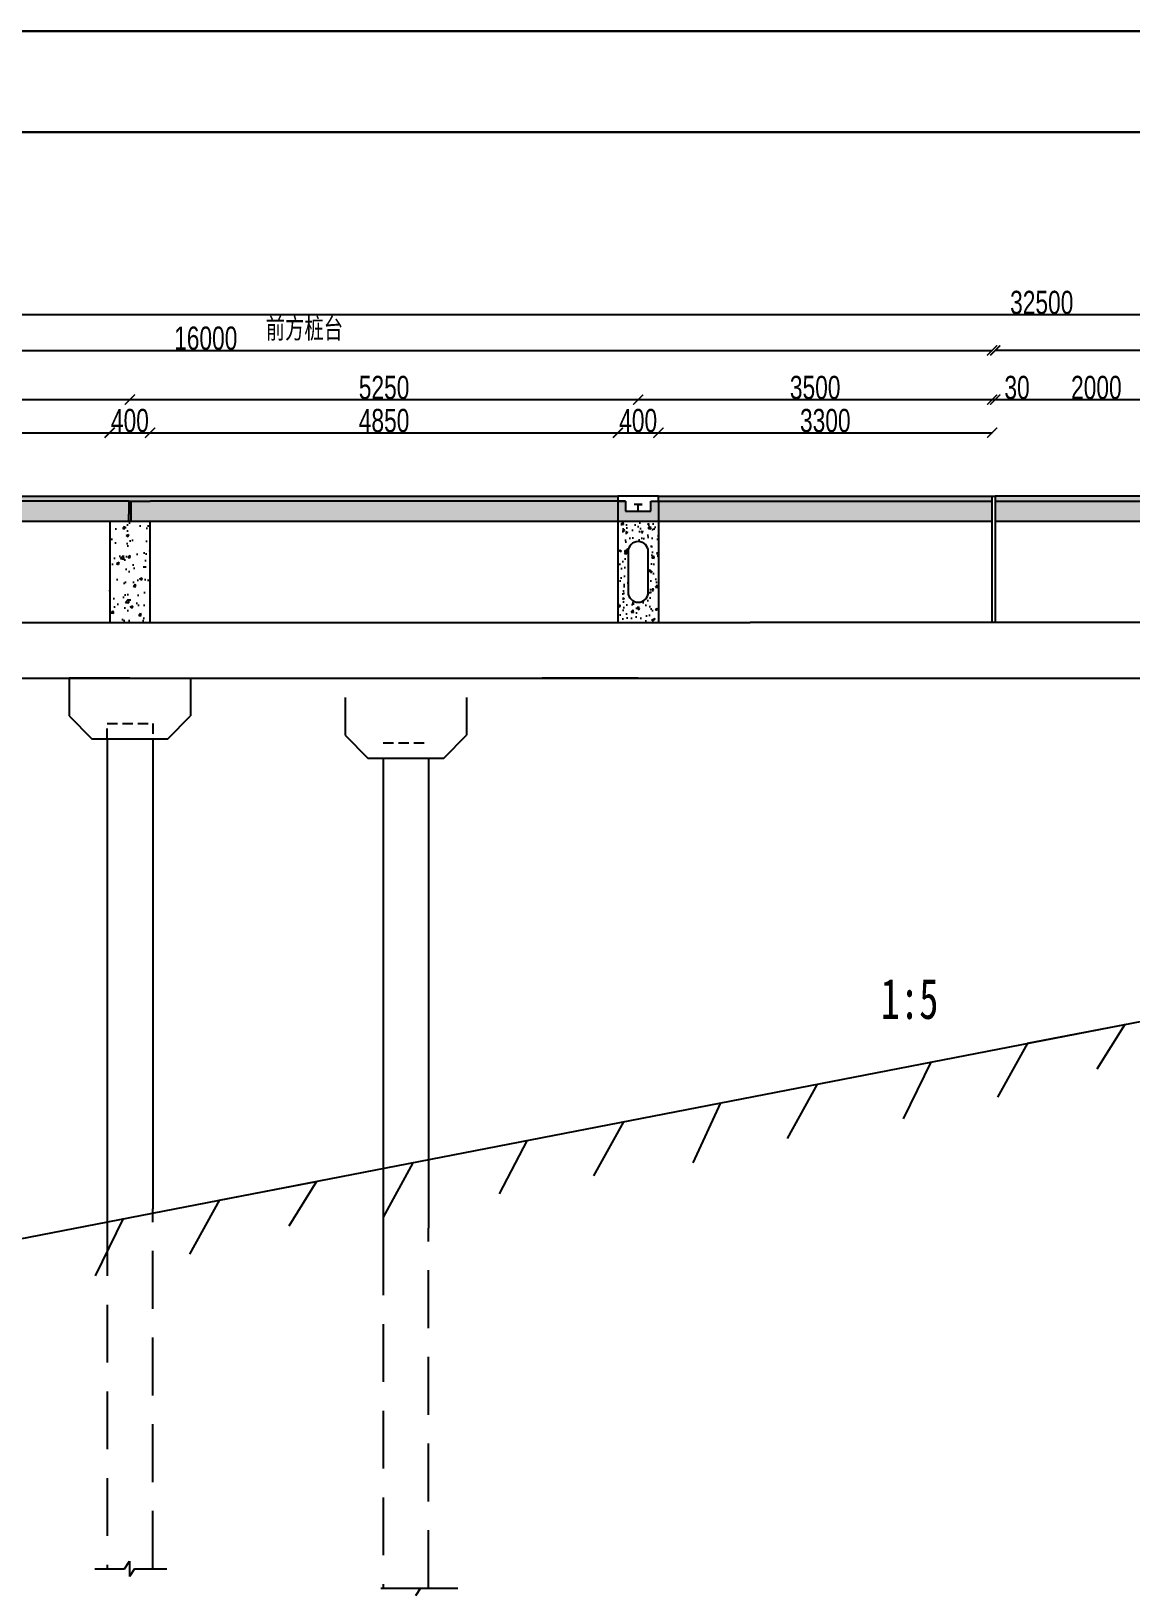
# Model space of a CAD drawing. Header units: millimetres. Extents: x 0 to 42000, y 0 to 29700.
# Drawn here: x 11014 to 21886, y 14286 to 29700 of the extents above; entities that cross this region are included whole.
import ezdxf

# ---------------------------------------------------------------- set-up
doc = ezdxf.new("R2010")
doc.units = ezdxf.units.MM
doc.linetypes.add('DASHED', pattern=[19.05, 12.7, -6.35])
doc.layers.add('外框线', color=7, linetype='Continuous', lineweight=30)
for name, color, linetype in [('普通线', 7, 'Continuous'), ('标准', 7, 'Continuous'), ('标注', 7, 'Continuous'), ('虚线', 7, 'DASHED')]:
    doc.layers.add(name, color=color, linetype=linetype)
doc.styles.get("Standard").update_dxf_attribs({"font": 'arial.ttf', "width": 0.7, "height": 230})
doc.dimstyles.get("Standard").update_dxf_attribs({"dimtxt": 230, "dimasz": 100, "dimexe": 0.18, "dimexo": 0.0625, "dimgap": 1, "dimtad": 1, "dimdec": 0, "dimzin": 0, "dimdsep": 46, "dimtxsty": 'Standard', "dimblk": 'ARCHTICK', "dimcen": 0.09, "dimse1": 1, "dimse2": 1, "dimadec": 0, "dimazin": 0, "dimtfac": 1, "dimtdec": 0, "dimtofl": 0, "dimtmove": 0, "dimatfit": 3, "dimfxl": 1, "dimtolj": 1, "dimtzin": 0, "dimarcsym": 0})
pattern_1 = [(50, (1152.42, 65.97), (182.18467, -15.9391), [19.05, -209.55]), (355, (1152.42, 65.97), (-35.2434, 191.05685), [15.24, -167.6406]), (100.45144, (1167.6, 64.64), (146.94125, 175.11775), [16.19, -178.09024]), (46.1842, (1152.42, 116.77), (271.079, -42.0423), [28.575, -314.325]), (96.63556, (1175, 113.27), (237.4041, 247.4261), [24.285, -267.1356]), (351.18415, (1152.42, 116.77), (237.4041, 247.4261), [22.86, -251.4597]), (21, (1177.82, 104.07), (151.6144, -102.2652), [19.05, -209.55]), (326, (1177.82, 104.07), (61.802, 184.188), [15.24, -167.64]), (71.45144, (1190.45, 95.55), (213.4164, 81.9228), [16.19, -178.0899]), (37.5, (1152.42, 65.97), (3.0886, 84.55504), [0, -165.608, 0, -170.18, 0, -168.275]), (7.5, (1152.42, 65.97), (66.81966, 100.18057), [0, -97.028, 0, -161.798, 0, -64.135]), (327.5, (1095.776, 65.97), (135.5906, -5.72874), [0, -63.5, 0, -198.12, 0, -262.89]), (317.5, (1070.38, 65.97), (148.12918, 25.4265), [0, -82.55, 0, -131.572, 0, -186.69])]
pattern_2 = [(50, (1152.42, 65.97), (273.277, -23.9086), [28.575, -314.325]), (355, (1152.42, 65.97), (-52.8651, 286.5853), [22.86, -251.4609]), (100.45144, (1175.2, 63.98), (220.4119, 262.6766), [24.285, -267.1354]), (46.1842, (1152.42, 142.17), (406.6186, -63.0635), [42.8625, -471.4875]), (96.6356, (1186.3, 136.9), (356.1062, 371.1392), [36.4275, -400.7034]), (351.1842, (1152.4, 142.17), (356.106, 371.139), [34.29, -377.1896]), (21, (1190.52, 123.12), (227.4216, -153.3978), [28.575, -314.325]), (326, (1190.52, 123.12), (92.703, 276.282), [22.86, -251.46]), (71.45144, (1209.47, 110.34), (320.1246, 122.8842), [24.285, -267.1349]), (37.5, (1152.42, 65.97), (4.6329, 126.83256), [0, -248.412, 0, -255.27, 0, -252.4125]), (7.5, (1152.42, 65.97), (100.2295, 150.27086), [0, -145.542, 0, -242.697, 0, -96.2025]), (327.5, (1067.46, 65.97), (203.3859, -8.59312), [0, -95.25, 0, -297.18, 0, -394.335]), (317.5, (1029.36, 65.97), (222.1938, 38.13974), [0, -123.825, 0, -197.358, 0, -280.035])]

# ---------------------------------------------------------------- blocks, each defined once
blk = doc.blocks.new('_ArchTick')
at = {"color": 0, "linetype": 'ByBlock', "const_width": 0.15}
blk.add_lwpolyline([(-0.5, -0.5), (0.5, 0.5)], dxfattribs=at)
blk = doc.blocks.new('*D7')
at = {"layer": 'Defpoints', "color": 0, "transparency": 16777216}
for p in [(11990, 26056), (6965, 25018), (11990, 25053)]:
    blk.add_point(p, dxfattribs=at)
at = {"layer": '标注', "color": 0, "lineweight": -2, "transparency": 16777216}
blk.add_line((6965, 26056), (11990, 26056), dxfattribs=at)
at = {"layer": '标注', "color": 0, "lineweight": -2, "transparency": 16777216, "xscale": 100, "yscale": 100, "zscale": 100, "rotation": 180}
blk.add_blockref('_ArchTick', (6965, 26056), dxfattribs=at)
at = {"layer": '标注', "color": 0, "lineweight": -2, "transparency": 16777216, "xscale": 100, "yscale": 100, "zscale": 100}
blk.add_blockref('_ArchTick', (11990, 26056), dxfattribs=at)
at = {"layer": '标注', "color": 0, "transparency": 16777216, "insert": (9478, 26175), "char_height": 230, "attachment_point": 5}
blk.add_mtext('\\A1;5250', dxfattribs=at)
blk = doc.blocks.new('*D8')
at = {"layer": 'Defpoints', "color": 0, "transparency": 16777216}
for p in [(17015, 26056), (11990, 25053), (17015, 25053)]:
    blk.add_point(p, dxfattribs=at)
at = {"layer": '标注', "color": 0, "lineweight": -2, "transparency": 16777216}
blk.add_line((11990, 26056), (17015, 26056), dxfattribs=at)
at = {"layer": '标注', "color": 0, "lineweight": -2, "transparency": 16777216, "xscale": 100, "yscale": 100, "zscale": 100, "rotation": 180}
blk.add_blockref('_ArchTick', (11990, 26056), dxfattribs=at)
at = {"layer": '标注', "color": 0, "lineweight": -2, "transparency": 16777216, "xscale": 100, "yscale": 100, "zscale": 100}
blk.add_blockref('_ArchTick', (17015, 26056), dxfattribs=at)
at = {"layer": '标注', "color": 0, "transparency": 16777216, "insert": (14503, 26175), "char_height": 230, "width": 449.08, "attachment_point": 5}
blk.add_mtext('\\A1;5250', dxfattribs=at)
blk = doc.blocks.new('*D9')
at = {"layer": 'Defpoints', "color": 0, "transparency": 16777216}
for p in [(20515, 26056), (17015, 25018), (20515, 25053)]:
    blk.add_point(p, dxfattribs=at)
at = {"layer": '标注', "color": 0, "lineweight": -2, "transparency": 16777216}
blk.add_line((17015, 26056), (20515, 26056), dxfattribs=at)
at = {"layer": '标注', "color": 0, "lineweight": -2, "transparency": 16777216, "xscale": 100, "yscale": 100, "zscale": 100, "rotation": 180}
blk.add_blockref('_ArchTick', (17015, 26056), dxfattribs=at)
at = {"layer": '标注', "color": 0, "lineweight": -2, "transparency": 16777216, "xscale": 100, "yscale": 100, "zscale": 100}
blk.add_blockref('_ArchTick', (20515, 26056), dxfattribs=at)
at = {"layer": '标注', "color": 0, "transparency": 16777216, "insert": (18765, 26175), "char_height": 230, "attachment_point": 5}
blk.add_mtext('\\A1;3500', dxfattribs=at)
blk = doc.blocks.new('*D11')
at = {"layer": 'Defpoints', "color": 0, "transparency": 16777216}
for p in [(7165, 25730), (11790, 25730), (11790, 25729)]:
    blk.add_point(p, dxfattribs=at)
at = {"layer": '标注', "color": 0, "lineweight": -2, "transparency": 16777216}
blk.add_line((7165, 25729), (11790, 25729), dxfattribs=at)
at = {"layer": '标注', "color": 0, "lineweight": -2, "transparency": 16777216, "xscale": 100, "yscale": 100, "zscale": 100, "rotation": 180}
blk.add_blockref('_ArchTick', (7165, 25729), dxfattribs=at)
at = {"layer": '标注', "color": 0, "lineweight": -2, "transparency": 16777216, "xscale": 100, "yscale": 100, "zscale": 100}
blk.add_blockref('_ArchTick', (11790, 25729), dxfattribs=at)
at = {"layer": '标注', "color": 0, "transparency": 16777216, "insert": (9478, 25848), "char_height": 230, "attachment_point": 5}
blk.add_mtext('\\A1;4850', dxfattribs=at)
blk = doc.blocks.new('*D12')
at = {"layer": 'Defpoints', "color": 0, "transparency": 16777216}
for p in [(11790, 25730), (12190, 25729), (12190, 25663)]:
    blk.add_point(p, dxfattribs=at)
at = {"layer": '标注', "color": 0, "lineweight": -2, "transparency": 16777216}
blk.add_line((11790, 25729), (12190, 25729), dxfattribs=at)
at = {"layer": '标注', "color": 0, "lineweight": -2, "transparency": 16777216, "xscale": 100, "yscale": 100, "zscale": 100, "rotation": 180}
blk.add_blockref('_ArchTick', (11790, 25729), dxfattribs=at)
at = {"layer": '标注', "color": 0, "lineweight": -2, "transparency": 16777216, "xscale": 100, "yscale": 100, "zscale": 100}
blk.add_blockref('_ArchTick', (12190, 25729), dxfattribs=at)
at = {"layer": '标注', "color": 0, "transparency": 16777216, "insert": (11990, 25848), "char_height": 230, "attachment_point": 5}
blk.add_mtext('\\A1;400', dxfattribs=at)
blk = doc.blocks.new('*D13')
at = {"layer": 'Defpoints', "color": 0, "transparency": 16777216}
for p in [(12190, 25663), (16815, 25729), (16815, 25463)]:
    blk.add_point(p, dxfattribs=at)
at = {"layer": '标注', "color": 0, "lineweight": -2, "transparency": 16777216}
blk.add_line((12190, 25729), (16815, 25729), dxfattribs=at)
at = {"layer": '标注', "color": 0, "lineweight": -2, "transparency": 16777216, "xscale": 100, "yscale": 100, "zscale": 100, "rotation": 180}
blk.add_blockref('_ArchTick', (12190, 25729), dxfattribs=at)
at = {"layer": '标注', "color": 0, "lineweight": -2, "transparency": 16777216, "xscale": 100, "yscale": 100, "zscale": 100}
blk.add_blockref('_ArchTick', (16815, 25729), dxfattribs=at)
at = {"layer": '标注', "color": 0, "transparency": 16777216, "insert": (14503, 25848), "char_height": 230, "attachment_point": 5}
blk.add_mtext('\\A1;4850', dxfattribs=at)
blk = doc.blocks.new('*D14')
at = {"layer": 'Defpoints', "color": 0, "transparency": 16777216}
for p in [(17215, 25729), (16815, 25463), (17215, 25463)]:
    blk.add_point(p, dxfattribs=at)
at = {"layer": '标注', "color": 0, "lineweight": -2, "transparency": 16777216}
blk.add_line((16815, 25729), (17215, 25729), dxfattribs=at)
at = {"layer": '标注', "color": 0, "lineweight": -2, "transparency": 16777216, "xscale": 100, "yscale": 100, "zscale": 100, "rotation": 180}
blk.add_blockref('_ArchTick', (16815, 25729), dxfattribs=at)
at = {"layer": '标注', "color": 0, "lineweight": -2, "transparency": 16777216, "xscale": 100, "yscale": 100, "zscale": 100}
blk.add_blockref('_ArchTick', (17215, 25729), dxfattribs=at)
at = {"layer": '标注', "color": 0, "transparency": 16777216, "insert": (17015, 25848), "char_height": 230, "attachment_point": 5}
blk.add_mtext('\\A1;400', dxfattribs=at)
blk = doc.blocks.new('*D17')
at = {"layer": 'Defpoints', "color": 0, "transparency": 16777216}
for p in [(20545, 26056), (20515, 25103), (20545, 25103)]:
    blk.add_point(p, dxfattribs=at)
at = {"layer": '标注', "color": 0, "lineweight": -2, "transparency": 16777216}
for p, q in [((20515, 26056), (20545, 26056)), ((20545, 26056), (20877, 26056))]:
    blk.add_line(p, q, dxfattribs=at)
at = {"layer": '标注', "color": 0, "lineweight": -2, "transparency": 16777216, "xscale": 100, "yscale": 100, "zscale": 100, "rotation": 180}
blk.add_blockref('_ArchTick', (20515, 26056), dxfattribs=at)
at = {"layer": '标注', "color": 0, "lineweight": -2, "transparency": 16777216, "xscale": 100, "yscale": 100, "zscale": 100}
blk.add_blockref('_ArchTick', (20545, 26056), dxfattribs=at)
at = {"layer": '标注', "color": 0, "transparency": 16777216, "insert": (20761, 26175), "char_height": 230, "attachment_point": 5}
blk.add_mtext('\\A1;30', dxfattribs=at)
blk = doc.blocks.new('*D18')
at = {"layer": 'Defpoints', "color": 0, "transparency": 16777216}
for p in [(22545, 26056), (20545, 23303), (22545, 23303)]:
    blk.add_point(p, dxfattribs=at)
at = {"layer": '标注', "color": 0, "lineweight": -2, "transparency": 16777216}
blk.add_line((20545, 26056), (22545, 26056), dxfattribs=at)
at = {"layer": '标注', "color": 0, "lineweight": -2, "transparency": 16777216, "xscale": 100, "yscale": 100, "zscale": 100, "rotation": 180}
blk.add_blockref('_ArchTick', (20545, 26056), dxfattribs=at)
at = {"layer": '标注', "color": 0, "lineweight": -2, "transparency": 16777216, "xscale": 100, "yscale": 100, "zscale": 100}
blk.add_blockref('_ArchTick', (22545, 26056), dxfattribs=at)
at = {"layer": '标注', "color": 0, "transparency": 16777216, "insert": (21545, 26175), "char_height": 230, "attachment_point": 5}
blk.add_mtext('\\A1;2000', dxfattribs=at)
blk = doc.blocks.new('*D26')
at = {"layer": 'Defpoints', "color": 0, "transparency": 16777216}
for p in [(37045, 26898), (4965, 25103), (37045, 25103)]:
    blk.add_point(p, dxfattribs=at)
at = {"layer": '标注', "color": 0, "lineweight": -2, "transparency": 16777216}
blk.add_line((4965, 26898), (37045, 26898), dxfattribs=at)
at = {"layer": '标注', "color": 0, "lineweight": -2, "transparency": 16777216, "xscale": 100, "yscale": 100, "zscale": 100, "rotation": 180}
blk.add_blockref('_ArchTick', (4965, 26898), dxfattribs=at)
at = {"layer": '标注', "color": 0, "lineweight": -2, "transparency": 16777216, "xscale": 100, "yscale": 100, "zscale": 100}
blk.add_blockref('_ArchTick', (37045, 26898), dxfattribs=at)
at = {"layer": '标注', "color": 0, "transparency": 16777216, "insert": (21005, 27016), "char_height": 230, "attachment_point": 5}
blk.add_mtext('\\A1;32500', dxfattribs=at)
blk = doc.blocks.new('*D99')
at = {"layer": 'Defpoints', "color": 0, "transparency": 16777216}
for p in [(20545, 26543), (20545, 26396), (37045, 26396)]:
    blk.add_point(p, dxfattribs=at)
at = {"layer": '标准', "color": 0, "lineweight": -2, "transparency": 16777216}
blk.add_line((37045, 26543), (20545, 26543), dxfattribs=at)
at = {"layer": '标准', "color": 0, "lineweight": -2, "transparency": 16777216, "xscale": 100, "yscale": 100, "zscale": 100, "rotation": 180}
blk.add_blockref('_ArchTick', (20545, 26543), dxfattribs=at)
at = {"layer": '标准', "color": 0, "lineweight": -2, "transparency": 16777216, "xscale": 100, "yscale": 100, "zscale": 100}
blk.add_blockref('_ArchTick', (37045, 26543), dxfattribs=at)
at = {"layer": '标准', "color": 0, "transparency": 16777216, "insert": (28795, 26662), "char_height": 230, "attachment_point": 5}
blk.add_mtext('\\A1;16500', dxfattribs=at)
blk = doc.blocks.new('*D100')
at = {"layer": 'Defpoints', "color": 0, "transparency": 16777216}
for p in [(20515, 26543), (4965, 26440), (20515, 26440)]:
    blk.add_point(p, dxfattribs=at)
at = {"layer": '标准', "color": 0, "lineweight": -2, "transparency": 16777216}
blk.add_line((4965, 26543), (20515, 26543), dxfattribs=at)
at = {"layer": '标准', "color": 0, "lineweight": -2, "transparency": 16777216, "xscale": 100, "yscale": 100, "zscale": 100, "rotation": 180}
blk.add_blockref('_ArchTick', (4965, 26543), dxfattribs=at)
at = {"layer": '标准', "color": 0, "lineweight": -2, "transparency": 16777216, "xscale": 100, "yscale": 100, "zscale": 100}
blk.add_blockref('_ArchTick', (20515, 26543), dxfattribs=at)
at = {"layer": '标准', "color": 0, "transparency": 16777216, "insert": (12740, 26662), "char_height": 230, "attachment_point": 5}
blk.add_mtext('\\A1;16000', dxfattribs=at)
blk = doc.blocks.new('*D101')
at = {"layer": 'Defpoints', "color": 0, "transparency": 16777216}
for p in [(17215, 25729), (20515, 25729), (20515, 25729)]:
    blk.add_point(p, dxfattribs=at)
at = {"layer": '标准', "color": 0, "lineweight": -2, "transparency": 16777216}
blk.add_line((17215, 25729), (20515, 25729), dxfattribs=at)
at = {"layer": '标准', "color": 0, "lineweight": -2, "transparency": 16777216, "xscale": 100, "yscale": 100, "zscale": 100, "rotation": 180}
blk.add_blockref('_ArchTick', (17215, 25729), dxfattribs=at)
at = {"layer": '标准', "color": 0, "lineweight": -2, "transparency": 16777216, "xscale": 100, "yscale": 100, "zscale": 100}
blk.add_blockref('_ArchTick', (20515, 25729), dxfattribs=at)
at = {"layer": '标准', "color": 0, "transparency": 16777216, "insert": (18865, 25848), "char_height": 230, "attachment_point": 5}
blk.add_mtext('\\A1;3300', dxfattribs=at)

msp = doc.modelspace()

# ---------------------------------------------------------------- hatches: boundary and pattern name
at = {"layer": '普通线'}
h = msp.add_hatch(dxfattribs=at)
h.set_pattern_fill('AR-CONC', color=256, scale=1.5)
h.set_pattern_definition(pattern_2)
h.paths.add_polyline_path([(6765.2, 25052.7), (5115.2, 25052.7), (5115.2, 24902.7), (5265.2, 24902.7), (6765.2, 24902.7)])
h.paths.add_polyline_path([(11790.2, 25052.7), (7165.2, 25052.7), (7165.2, 24852.7), (11790.2, 24852.7)])
h.paths.add_polyline_path([(16815.2, 25052.7), (12190.2, 25052.7), (12190.2, 24852.7), (16815.2, 24852.7)])
h.paths.add_polyline_path([(20515.2, 25052.7), (17215.2, 25052.7), (17215.2, 24852.7), (20515.2, 24852.7)])
h.paths.add_polyline_path([(37045.2, 25052.7), (20545.2, 25052.7), (20545.2, 24852.7), (37045.2, 24852.7)])
h.paths.add_polyline_path([(6315.2, 24902.7), (6215.2, 24902.7), (6215.2, 23852.7), (6315.2, 23852.7)])
h = msp.add_hatch(dxfattribs=at)
h.set_pattern_fill('AR-CONC', color=256, scale=1.5)
h.set_pattern_definition(pattern_2)
h.paths.add_polyline_path([(7165.2, 25052.7), (7090.2, 25052.7), (7090.2, 24952.7), (6840.2, 24952.7), (6840.2, 25052.7), (6765.2, 25052.7), (6765.2, 24852.7), (7165.2, 24852.7)])
h.paths.add_polyline_path([(12190.2, 25052.7), (11990.2, 25052.7), (11790.2, 25052.7), (11790.2, 24852.7), (11990.2, 24852.7), (12190.2, 24852.7)])
h.paths.add_polyline_path([(17215.2, 25052.7), (17140.2, 25052.7), (17140.2, 24952.7), (16890.2, 24952.7), (16890.2, 25052.7), (16815.2, 25052.7), (16815.2, 24852.7), (17215.2, 24852.7)])
h = msp.add_hatch(dxfattribs=at)
h.set_pattern_fill('AR-CONC', color=256)
h.set_pattern_definition(pattern_1)
h.paths.add_polyline_path([(12190.2, 25102.7), (7165.2, 25102.7), (7165.2, 25052.7), (12190.2, 25052.7)])
h = msp.add_hatch(dxfattribs=at)
h.set_pattern_fill('AR-CONC', color=256)
h.set_pattern_definition(pattern_1)
h.paths.add_polyline_path([(16815.2, 25102.7), (12190.2, 25102.7), (12190.2, 25052.7), (16815.2, 25052.7)])
h.paths.add_polyline_path([(20515.2, 25102.7), (17215.2, 25102.7), (17215.2, 25052.7), (20515.2, 25052.7)])
h = msp.add_hatch(dxfattribs=at)
h.set_pattern_fill('AR-CONC', color=256)
h.set_pattern_definition(pattern_1)
h.paths.add_polyline_path([(37045.2, 25102.7), (20545.2, 25102.7), (20545.2, 25052.7), (37045.2, 25052.7)])
h = msp.add_hatch(dxfattribs=at)
h.set_pattern_fill('AR-CONC', color=256, scale=1.5)
h.set_pattern_definition(pattern_2)
h.paths.add_polyline_path([(12190.2, 24852.7), (11990.2, 24852.7), (11790.2, 24852.7), (11790.2, 23852.7), (12190.2, 23852.7)])
h = msp.add_hatch(dxfattribs=at)
h.set_pattern_fill('AR-CONC', color=256)
h.set_pattern_definition([(50, (11202.42, 65.97), (182.1847, -15.9391), [19.05, -209.55]), (355, (11202.42, 65.97), (-35.2434, 191.0568), [15.24, -167.6406]), (100.45144, (11217.6, 64.64), (146.9412, 175.1178), [16.19, -178.0902]), (46.1842, (11202.42, 116.77), (271.079, -42.0423), [28.575, -314.325]), (96.6356, (11225, 113.27), (237.404, 247.426), [24.285, -267.1356]), (351.1842, (11202.42, 116.77), (237.404, 247.426), [22.86, -251.4597]), (21, (11227.82, 104.07), (151.6144, -102.2652), [19.05, -209.55]), (326, (11227.82, 104.07), (61.802, 184.188), [15.24, -167.64]), (71.45144, (11240.45, 95.55), (213.4164, 81.9228), [16.19, -178.09]), (37.5, (11202.42, 65.97), (3.0886, 84.55504), [0, -165.608, 0, -170.18, 0, -168.275]), (7.5, (11202.42, 65.97), (66.81966, 100.18057), [0, -97.028, 0, -161.798, 0, -64.135]), (327.5, (11145.776, 65.97), (135.5906, -5.72874), [0, -63.5, 0, -198.12, 0, -262.89]), (317.5, (11120.38, 65.97), (148.1292, 25.4265), [0, -82.55, 0, -131.572, 0, -186.69])])
h.paths.add_polyline_path([(17215.2, 24852.7), (16815.2, 24852.7), (16815.2, 24552.7), (16815.2, 23852.7), (17215.2, 23852.7)])
h.paths.add_polyline_path([(17115.2, 24552.7), (17115.2, 24152.7, -1), (16915.2, 24152.7), (16915.2, 24552.7, -1)], flags=16)

# ---------------------------------------------------------------- linework, layer by layer
at = {"layer": '外框线'}
for p, q in [((42000, 29700), (0, 29700)), ((1000, 28700), (41000, 28700))]:
    msp.add_line(p, q, dxfattribs=at)
at = {"layer": '普通线'}
for p, q in [((7165.2, 25102.7), (11790.2, 25102.7)), ((11980.2, 25052.7), (7165.2, 25052.7)), ((11790.2, 25102.7), (12190.2, 25102.7)), ((11980.2, 25052.7), (11980.2, 24982.7)), ((11980.2, 25052.7), (12000.2, 25052.7)), ((11980.2, 24982.7), (11980.2, 24922.7)), ((12000.2, 25052.7), (12190.2, 25052.7)), ((12000.2, 25052.7), (12000.2, 24982.7)), ((12000.2, 24982.7), (12000.2, 24922.7)), ((12190.2, 25102.7), (16815.2, 25102.7)), ((16815.2, 25052.7), (12190.2, 25052.7)), ((16815.2, 25102.7), (16815.2, 25052.7)), ((16815.2, 25052.7), (16890.2, 25052.7)), ((16890.2, 25052.7), (16815.2, 25052.7)), ((16815.2, 25052.7), (16815.2, 23852.7)), ((16815.2, 25052.7), (16815.2, 24852.7)), ((16890.2, 25052.7), (16890.2, 24952.7)), ((17055.2, 25017.7), (16975.2, 25017.7)), ((17015.2, 24952.7), (17015.2, 25017.7)), ((17015.2, 25017.7), (17055.2, 25017.7)), ((17140.2, 24952.7), (17140.2, 25052.7)), ((17140.2, 25052.7), (17215.2, 25052.7)), ((17215.2, 25052.7), (17215.2, 25102.7)), ((17215.2, 25102.7), (20515.2, 25102.7)), ((17215.2, 25052.7), (17215.2, 23852.7)), ((17215.2, 25052.7), (20515.2, 25052.7)), ((20515.2, 23852.7), (20515.2, 25102.7)), ((37045.2, 25102.7), (20545.2, 25102.7)), ((20545.2, 25052.7), (22555.2, 25052.7)), ((7165.2, 24852.7), (11980.2, 24852.7)), ((11790.2, 24852.7), (11790.2, 23852.7)), ((11980.2, 24852.7), (11980.2, 24922.7)), ((11980.2, 24852.7), (12000.2, 24852.7)), ((12000.2, 24922.7), (12000.2, 24852.7)), ((12000.2, 24852.7), (12190.2, 24852.7)), ((12190.2, 23852.7), (12190.2, 24852.7)), ((12190.2, 24852.7), (17215.2, 24852.7)), ((16815.2, 24852.7), (17215.2, 24852.7)), ((16815.2, 24852.7), (16815.2, 24552.7)), ((16890.2, 24952.7), (17140.2, 24952.7)), ((17215.2, 24852.7), (20515.2, 24852.7)), ((20545.2, 24852.7), (22535.2, 24852.7)), ((16915.2, 24552.7), (16915.2, 24152.7)), ((17115.2, 24152.7), (17115.2, 24552.7)), ((9134.7, 23852.7), (11790.2, 23852.7)), ((11790.2, 23852.7), (12190.2, 23852.7)), ((11990.2, 23852.7), (17215.2, 23852.7)), ((17215.2, 23852.7), (18122.4, 23852.7)), ((37045.2, 23852.7), (18122.4, 23852.7)), ((9217.7, 23302.7), (11990.2, 23302.7)), ((11990.2, 23302.7), (11390.2, 23302.7)), ((11390.2, 23302.7), (11390.2, 22927.7)), ((11990.2, 23302.7), (12190.2, 23302.7)), ((11990.2, 23302.7), (12590.2, 23302.7)), ((12190.2, 23302.7), (14581, 23302.7)), ((12590.2, 23302.7), (12590.2, 22927.7)), ((14581, 23302.7), (18122.4, 23302.7)), ((17015.2, 23302.7), (16065.2, 23302.7)), ((17015.2, 23302.7), (17965.2, 23302.7)), ((17015.2, 23302.7), (20545.2, 23302.7)), ((20545.2, 23302.7), (37045.2, 23302.7)), ((14118.4, 23111.4), (14118.4, 22736.4)), ((15318.4, 23111.4), (15318.4, 22736.4)), ((4965.2, 16602.7), (37045.2, 22832.8)), ((11390.2, 22927.7), (11615.2, 22702.7)), ((12365.2, 22702.7), (12590.2, 22927.7)), ((11615.2, 22702.7), (12365.2, 22702.7)), ((11765.2, 22702.7), (11765.2, 17962.7)), ((12215.2, 22702.7), (12215.2, 18052.7)), ((14118.4, 22736.4), (14343.4, 22511.4)), ((15093.4, 22511.4), (15318.4, 22736.4)), ((14343.4, 22511.4), (15093.4, 22511.4)), ((14493.4, 22511.4), (14493.4, 17771.4)), ((14943.4, 22511.4), (14943.4, 17861.4)), ((11644.1, 14494.1), (11935.2, 14494.1)), ((11765.2, 14494.1), (11935.2, 14494.1)), ((11935.2, 14494.1), (11985.2, 14568.9)), ((11935.2, 14494.1), (11985.2, 14568.9)), ((11985.2, 14568.9), (11985.2, 14418.9)), ((11985.2, 14568.9), (11985.2, 14418.9)), ((12035.2, 14494.3), (11985.2, 14418.9)), ((12035.2, 14494.3), (11985.2, 14418.9)), ((12035.1, 14494.1), (12215.2, 14494.1)), ((12035.1, 14494.1), (12355.4, 14494.1)), ((14472.1, 14302.7), (14763.2, 14302.7)), ((14763.2, 14302.7), (15083.5, 14302.7)), ((14863.2, 14303), (14813.2, 14227.6)), ((14863, 14302.7), (15231.1, 14302.7))]:
    msp.add_line(p, q, dxfattribs=at)
for centre, start, end in [((17015.2, 24552.7), 0, 180), ((17015.2, 24152.7), 180, 0)]:
    msp.add_arc(centre, 100, start, end, dxfattribs=at)
at = {"layer": '标准'}
for p, q in [((17215.2, 25102.7), (16815.2, 25102.7)), ((20515.2, 25102.7), (20545.2, 25102.7)), ((20545.2, 25102.7), (20545.2, 23852.7))]:
    msp.add_line(p, q, dxfattribs=at)
at = {"layer": '标注'}
for p, q in [((20863.5, 19693), (21826, 19877.3)), ((21826, 19877.3), (21550.7, 19435.8)), ((20863.5, 19693), (20567.8, 19156.5)), ((19911, 19509.6), (19635.7, 18942.8)), ((18783.1, 19285.2), (18487.4, 18748.8)), ((17830.6, 19101.9), (17555.3, 18509.3)), ((16868.5, 18915.5), (16572.8, 18379)), ((15916, 18732.1), (15640.7, 18203.1)), ((14788.1, 18507.7), (14492.4, 17971.3)), ((12873.4, 18138.5), (13835.6, 18324.4)), ((13835.6, 18324.4), (13560.3, 17882.8)), ((12875.7, 18142.7), (12580, 17606.3)), ((11923.2, 17959.3), (11647.9, 17392.5))]:
    msp.add_line(p, q, dxfattribs=at)
at = {"layer": '虚线', "ltscale": 8}
for p, q in [((11765.2, 22702.7), (11765.2, 22852.7)), ((11765.2, 22852.7), (12215.2, 22852.7)), ((12215.2, 22852.7), (12215.2, 22702.7)), ((14493.4, 22661.4), (14943.4, 22661.4))]:
    msp.add_line(p, q, dxfattribs=at)
at = {"layer": '虚线', "ltscale": 45}
for p, q in [((12215.2, 14494.1), (12215.2, 18052.7)), ((11765.2, 17962.7), (11765.2, 14494.1)), ((14493.4, 17771.4), (14493.4, 14302.7)), ((14943.4, 14302.7), (14943.4, 17861.4))]:
    msp.add_line(p, q, dxfattribs=at)

# ---------------------------------------------------------------- texts
at = {"layer": '标注', "attachment_point": 1}
for s, insert, char_height in [('{\\fFangSong|b1|i0|c134|p49;前方桩台}', (13333.3, 26860.1), 200), ('{\\fFangSong|b1|i0|c134|p49;1:5}', (19412.6, 20331.7), 400)]:
    msp.add_mtext_dynamic_manual_height_columns(s, width=1806.12, gutter_width=750, heights=[0], dxfattribs=dict(at, insert=insert, char_height=char_height))

# ---------------------------------------------------------------- dimensions: what is measured, and where the dimension line sits
at = {"layer": '标准'}
dim = msp.add_linear_dim(base=(20515.2, 26543.5), p1=(4965.2, 26440.4), p2=(20515.2, 26440.4), text='16000', dimstyle='Standard', dxfattribs=at)
dim.commit()
dim.dimension.update_dxf_attribs({"geometry": '*D100', "text_midpoint": (12740.2, 26661.9)})
for base, p1, p2, picture, middle in [((20545.2, 26543.5), (37045.2, 26396.1), (20545.2, 26396.1), '*D99', (28795.2, 26661.9)), ((20515.2, 25729.4), (17215.2, 25729.4), (20515.2, 25729.4), '*D101', (18865.2, 25847.9))]:
    dim = msp.add_linear_dim(base=base, p1=p1, p2=p2, dimstyle='Standard', dxfattribs=at)
    dim.commit()
    dim.dimension.update_dxf_attribs({"geometry": picture, "text_midpoint": middle})
at = {"layer": '标注'}
for base, p1, p2, text, picture, middle in [((37045.2, 26897.8), (4965.2, 25102.7), (37045.2, 25102.7), '32500', '*D26', (21005.2, 27016.3)), ((11990.2, 26056.2), (6965.2, 25017.7), (11990.2, 25052.7), '5250', '*D7', (9477.7, 26174.7)), ((17015.2, 26056.2), (11990.2, 25052.7), (17015.2, 25052.7), '5250', '*D8', (14502.7, 26174.7)), ((11790.2, 25729.4), (7165.2, 25729.8), (11790.2, 25729.8), '4850', '*D11', (9477.7, 25847.9))]:
    dim = msp.add_linear_dim(base=base, p1=p1, p2=p2, text=text, dimstyle='Standard', dxfattribs=at)
    dim.commit()
    dim.dimension.update_dxf_attribs({"geometry": picture, "text_midpoint": middle})
for base, p1, p2, picture, middle in [((20515.2, 26056.2), (17015.2, 25017.7), (20515.2, 25052.7), '*D9', (18765.2, 26174.8)), ((20545.2, 26056.2), (20515.2, 25102.7), (20545.2, 25102.7), '*D17', (20761.2, 26174.8)), ((22545.2, 26056.2), (20545.2, 23302.7), (22545.2, 23302.7), '*D18', (21545.2, 26174.7))]:
    dim = msp.add_linear_dim(base=base, p1=p1, p2=p2, dimstyle='Standard', dxfattribs=at)
    dim.commit()
    dim.dimension.update_dxf_attribs({"geometry": picture, "text_midpoint": middle})
for base, p1, p2, picture, middle in [((12190.2, 25729.4), (11790.2, 25729.8), (12190.2, 25663.5), '*D12', (11990.2, 25847.9)), ((17215.2, 25729.4), (16815.2, 25463.1), (17215.2, 25463.1), '*D14', (17015.2, 25847.9))]:
    dim = msp.add_linear_dim(base=base, p1=p1, p2=p2, dimstyle='Standard', override={"dimtmove": 1}, dxfattribs=at)
    dim.commit()
    dim.dimension.update_dxf_attribs({"geometry": picture, "text_midpoint": middle})
dim = msp.add_linear_dim(base=(16815.2, 25729.4), p1=(12190.2, 25663.5), p2=(16815.2, 25463.1), text='4850', dimstyle='Standard', override={"dimtmove": 1}, dxfattribs=at)
dim.commit()
dim.dimension.update_dxf_attribs({"geometry": '*D13', "text_midpoint": (14502.7, 25847.9)})

doc.saveas('drawing.dxf')
